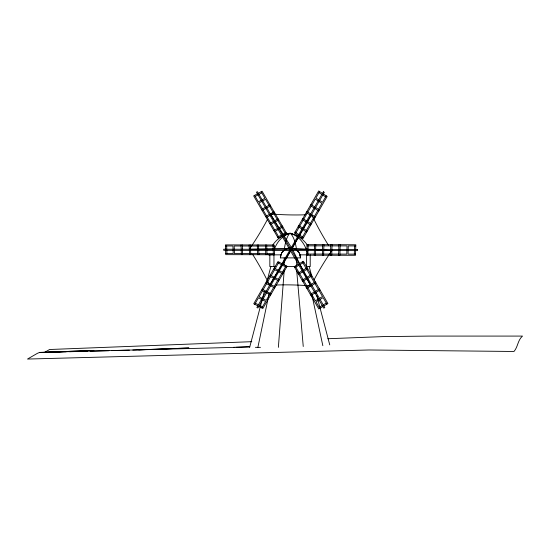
<?xml version="1.0" encoding="UTF-8"?>
<svg xmlns="http://www.w3.org/2000/svg" width="550" height="550" viewBox="0 0 550 550"><rect width="100%" height="100%" fill="white"/><g stroke="black" fill="none" stroke-linecap="round" stroke-linejoin="round"><path stroke-width="0.82" d="M290.599 250.484L290.634 249.315M306.866 250.518L306.735 255.2L355.52 255.296L355.651 250.614M306.893 249.349L307.024 244.661L355.809 244.764L355.685 249.446M307.89 255.2L308.021 250.518M308.048 249.349L308.179 244.667M314.243 255.214L314.373 250.532M314.401 249.363L314.531 244.681M315.487 255.221L315.618 250.532M315.652 249.363L315.776 244.681M322.376 255.234L322.506 250.546M322.534 249.377L322.664 244.695M323.62 255.234L323.751 250.553M323.778 249.377L323.909 244.695M330.509 255.248L330.632 250.566M330.667 249.391L330.798 244.709M331.753 255.248L331.877 250.566L291.933 248.353L249.315 249.274L249.157 244.942M331.911 249.397L332.042 244.716M338.635 255.262L338.766 250.58M338.8 249.411L338.924 244.729M339.879 255.269L340.01 250.587M340.044 249.411L340.175 244.729M346.899 250.601L346.803 254.107L339.914 254.093M346.926 249.425L347.029 245.912L340.141 245.898M348.143 250.601L348.047 254.114L355.554 254.127M348.178 249.432L348.274 245.919L355.781 245.933M354.31 254.127L354.406 250.614M354.441 249.439L354.537 245.933M278.376 347.346L284.233 269.981M284.384 249.501L284.618 247.349A28.676 8.277 -90 0 1 290.029 233.248A28.676 22.839 -90 0 1 293.095 234.417M257.874 347.346L267.967 299.056M268.317 297.392L269.184 293.226M274.237 269.081L274.759 266.585M249.659 347.346L264.364 291.308M266.743 282.239L270.854 266.585M281.304 254.148L280.287 257.881L300.623 257.881A10.092 10.092 0 0 0 290.531 247.789A10.092 10.092 0 0 0 280.438 257.881M254.746 304.288L258.479 297.798L261.525 299.358M262.515 290.771L259.098 296.718L262.144 298.286M263.134 289.692L266.558 283.745M267.176 282.666L270.593 276.719M271.212 275.639L274.636 269.692M275.254 268.613L278.981 262.123M295.398 233.716L299.124 227.226M299.743 226.153L303.167 220.199M303.786 219.127L307.202 213.173M307.821 212.101L311.245 206.147M311.864 205.067L315.281 199.121L318.106 200.949M319.632 191.558L315.899 198.041L318.725 199.87M301.991 237.978L305.724 231.488M306.343 230.416L309.76 224.462M310.379 223.389L313.803 217.436M314.421 216.363L317.838 210.409M318.457 209.337L321.881 203.383L319.055 201.554M326.226 195.821L322.499 202.311L319.667 200.482M261.862 307.938L265.588 301.448L262.543 299.881M269.631 294.422L266.207 300.376L263.161 298.808M270.249 293.343L273.666 287.396M274.285 286.316L277.709 280.369M278.327 279.29L281.744 273.343M282.363 272.264L286.096 265.781M315.363 216.968L311.596 214.534L291.933 248.353L269.603 285.306L265.54 283.222M289.974 249.906L290.971 250.484L290.971 249.336L289.609 250.346L292.119 248.029L290.826 250.229L290.262 249.906L292.119 248.029M284.302 250.222L281.676 252.835L281.146 254.849L268.428 254.849M298.293 264.289L294.25 266.709L318.801 308.962L322.85 306.543M299.31 263.684L303.353 261.264L327.903 303.518L323.861 305.938M294.827 267.706L298.877 265.286M299.887 264.681L303.937 262.261M298.031 273.212L302.074 270.793M303.084 270.188L307.134 267.768M298.657 274.292L302.699 271.872M303.71 271.267L307.759 268.84M302.122 280.252L306.164 277.832M307.175 277.228L311.224 274.808M302.748 281.332L306.79 278.912M307.808 278.307L311.85 275.887M306.212 287.299L310.262 284.879M311.272 284.268L315.315 281.847M306.838 288.379L310.887 285.952L291.933 248.353L270.311 213.888L274.065 211.819M311.898 285.347L315.941 282.927M310.303 294.339L314.353 291.919M315.363 291.314L319.406 288.894M310.929 295.419L314.978 292.999M315.989 292.394L320.031 289.974M318.443 298.959L315.411 300.774L311.946 294.814M319.454 298.354L322.486 296.539L319.021 290.579M319.069 300.039L316.037 301.854L319.811 308.357M320.079 299.434L323.118 297.619L326.893 304.123M319.186 307.278L322.224 305.463M323.235 304.858L326.267 303.043M327.848 338.738L382.8 336.614L429.289 336.084L522.5 336.084C517.591 340.306 518.031 346.864 513.989 351.478L369.002 349.986L27.5 359.054L37.441 353.313L39.614 352.419L44.77 352.303L49.583 349.504L251.783 341.681M257.407 193.82L253.653 195.889L278.211 238.143L281.964 236.074M258.349 193.298L262.103 191.228L286.653 233.482L282.899 235.558M255.221 196.446L258.032 194.893M258.974 194.377L261.786 192.823M261.188 200.324L258.376 201.871L254.595 195.374M262.123 199.801L264.942 198.248L261.161 191.744M261.814 201.396L259.002 202.95L262.467 208.917M262.756 200.881L265.567 199.327L269.032 205.294M261.525 209.433L265.279 207.364M266.221 206.848L269.974 204.772M262.151 210.512L265.904 208.443M266.846 207.921L270.6 205.851M265.616 216.48L269.369 214.404M266.248 217.553L270.002 215.483M270.937 214.968L274.691 212.898M269.713 223.52L273.467 221.451M274.402 220.928L278.156 218.859M270.339 224.599L274.093 222.53M275.028 222.008L278.781 219.938M273.804 230.56L277.558 228.491M278.493 227.975L282.246 225.906M274.429 231.639L278.183 229.57M279.125 229.054L282.879 226.978M277.626 237.146L281.38 235.07M282.322 234.554L286.076 232.485M285.374 249.136L290.414 247.789M44.77 352.303L93.878 350.391L43.01 352.419L45.581 352.351M138.779 349.869L188.918 347.992L132.797 350.068M236.019 347.318L249.673 346.823M233.489 347.346L249.693 346.782M39.614 352.419L234.307 347.373M48.153 352.282L66.158 351.814M69.582 351.725L87.588 351.251M90.159 351.189L108.927 350.694M111.485 350.625L129.387 350.157M299.674 254.849L306.969 254.849M275.66 266.585L269.844 266.585L269.844 254.148M285.863 266.585L295.013 266.585M255.413 347.346L260.439 347.346M306.989 245.836L314.504 245.85M315.748 245.85L322.63 245.864M323.874 245.871L330.763 245.884M332.007 245.884L338.896 245.898M225.424 245.981L232.932 245.994L233.056 249.239M241.065 246.008L234.176 245.994L234.3 249.246M242.309 246.015L249.198 246.029M250.442 246.029L257.324 246.042M258.569 246.042L265.457 246.056M266.702 246.063L274.209 246.077M225.706 253.564L233.221 253.577L233.097 250.326M241.347 253.591L234.465 253.577L234.341 250.326M242.591 253.591L249.48 253.605M250.724 253.612L257.613 253.626M258.857 253.626L265.739 253.639M266.991 253.646L274.498 253.66M306.769 254.031L314.277 254.045M315.521 254.045L322.403 254.059M323.654 254.066L330.536 254.079M331.781 254.079L338.669 254.093M292.579 248.366L295.474 249.136M290.111 249.638L291.122 250.161M282.033 263.691L277.97 261.607L253.736 303.765L257.799 305.848M283.044 264.213L287.107 266.303L262.873 308.461L258.809 306.371M277.393 262.604L281.456 264.688M282.473 265.21L286.536 267.3M274.237 268.091L278.3 270.181M279.317 270.703L283.381 272.786M273.618 269.17L277.681 271.253M278.699 271.776L282.762 273.866M270.201 275.117L274.264 277.207M275.275 277.729L279.338 279.812M269.582 276.196L273.646 278.279M274.656 278.802L278.719 280.892M266.159 282.143L270.222 284.233M271.239 284.756L275.303 286.839M270.621 285.828L274.684 287.918M262.123 289.169L266.186 291.259M267.197 291.782L271.26 293.865M261.504 290.249L265.567 292.332M266.578 292.854L270.641 294.944M255.365 303.208L258.418 304.776M259.428 305.298L262.481 306.859M291.562 248.353L292.119 248.676M322.458 193.387L318.684 190.946L294.449 233.104L298.224 235.544M323.4 193.992L327.174 196.433L302.94 238.59L299.166 236.149M319.014 192.631L321.839 194.459M322.781 195.071L325.607 196.893M310.915 204.462L314.689 206.896M315.631 207.508L319.399 209.942M310.296 205.535L314.071 207.976M315.012 208.581L318.787 211.021M306.879 211.489L310.647 213.923M306.261 212.561L310.028 215.002M310.977 215.607L314.744 218.048M302.837 218.515L306.611 220.949M307.553 221.561L311.321 223.994M302.218 219.587L305.993 222.028M306.934 222.633L310.709 225.074M298.801 225.541L302.569 227.975M303.518 228.587L307.285 231.021M298.183 226.614L301.95 229.054M302.899 229.659L306.666 232.1M295.027 232.107L298.794 234.548M299.736 235.153L303.511 237.593M290.146 249.597L291.087 250.202M296.56 250.222L299.159 252.835L299.709 254.849M302.342 261.869L306.123 268.373M306.749 269.445L310.214 275.413M310.839 276.492L314.304 282.452M314.93 283.532L318.395 289.499M269.658 206.374L273.123 212.334M273.756 213.414L277.221 219.374M277.846 220.454L281.311 226.421M281.937 227.501L285.718 234.004M263.093 209.997L266.558 215.958M267.183 217.037L270.648 223.004M271.274 224.077L274.739 230.044M275.371 231.124L279.146 237.627M295.261 266.104L299.042 272.607M299.668 273.687L303.132 279.647M303.758 280.727L307.223 286.694M307.849 287.774L311.314 293.734M299.489 254.148L300.472 257.881M309.203 266.585L311.802 276.471M315.913 292.132L316.339 293.776M316.772 295.426L329.752 344.871M311.891 294.889L322.836 345.682M296.471 249.501L296.202 247.349A28.676 9.446 -90 0 0 290.029 233.248A28.676 23.554 90 0 0 284.591 235.641M296.643 269.981L303.249 346.493M290.599 249.356L290.634 250.442M274.333 249.322L274.168 244.991L225.383 244.894L225.548 249.226M274.374 250.408L274.539 254.739L225.748 254.643L225.589 250.312M273.013 244.991L273.178 249.322M273.219 250.408L273.384 254.739M266.661 244.977L266.826 249.308M266.867 250.394L267.025 254.726M265.416 244.977L265.581 249.308M265.623 250.394L265.781 254.726M258.528 244.963L258.692 249.294M258.734 250.381L258.899 254.712M257.283 244.956L257.448 249.294M257.489 250.374L257.654 254.705M250.401 244.942L250.559 249.281M250.601 250.36L250.766 254.691M249.356 250.36L249.521 254.691M242.268 244.929L242.433 249.26M242.474 250.346L242.633 254.678M241.024 244.929L241.189 249.26M241.223 250.339L241.388 254.678M226.669 245.981L226.792 249.232M226.834 250.312L226.951 253.564M290.826 249.583L290.826 250.229M310.214 254.849L310.214 266.585L306.611 266.585L306.611 254.148M296.677 257.881L296.677 265.794M284.199 257.881L284.199 265.004M273.955 254.148L273.955 266.585M328.439 245.204A286.282 270.126 54.3 0 1 311.596 214.534M314.043 279.847A286.282 275.701 -81.9 0 1 331.877 250.566M275.956 285.024A286.282 282.411 -23.4 0 1 310.887 285.952M252.773 254.623A286.282 283.546 76.7 0 1 269.603 285.306M267.568 219.223A286.282 277.97 -33.5 0 1 249.315 249.274M305.25 214.803A286.282 271.26 12.6 0 1 270.311 213.888M272.999 244.626A28.676 28.676 -90 0 1 290.029 233.248A28.676 28.676 -90 0 1 307.519 245.293M273.996 250.25A28.676 22.839 -90 0 1 290.029 233.248A28.676 23.554 -90 0 1 307.257 252.532M357.548 249.446L357.521 250.621L223.719 250.305L223.678 249.226L357.548 249.446M323.386 191.771L256.871 307.464L257.881 307.986L324.328 192.376L323.386 191.771M291.122 249.597L290.111 250.202L291.087 249.638L257.407 191.682L256.472 192.197L323.792 308.158L324.803 307.553L291.122 249.597"/></g></svg>
